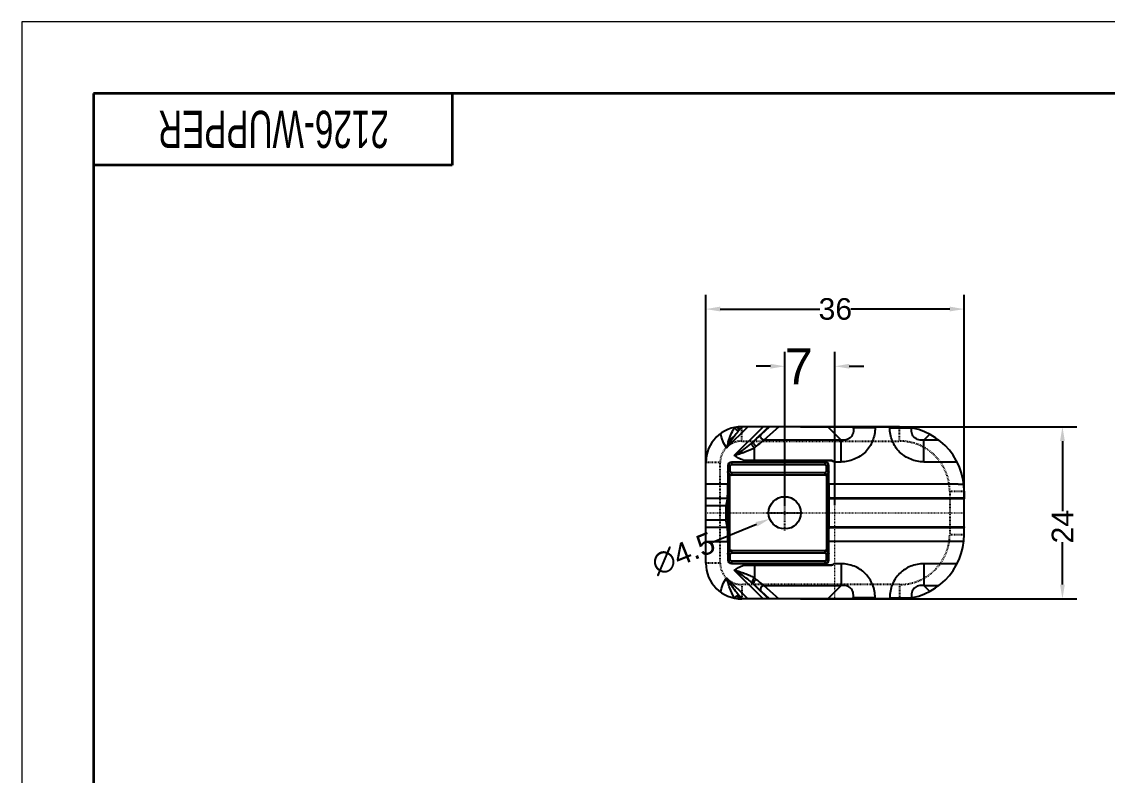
# Model space of a CAD drawing. Header units: inches. Extents: x -1272 to 960, y 895 to 1216.
# Drawn here: x 663.5 to 814.8, y 1000 to 1105 of the extents above; entities that cross this region are included whole.
import ezdxf
from ezdxf.enums import TextEntityAlignment as Align

# ---------------------------------------------------------------- set-up
doc = ezdxf.new("R2010")
doc.units = ezdxf.units.IN
doc.header["$MEASUREMENT"] = 0
doc.linetypes.add('CENTER', pattern=[0.6, 0.375, -0.075, 0.075, -0.075])
doc.linetypes.add('HIDDEN', pattern=[0.2, 0.1, -0.1])
for name, color, linetype, lineweight in [('center', 1, 'CENTER', 9), ('dim', 82, 'Continuous', 9), ('文字层', 3, 'Continuous', 18), ('粗实线层', 7, 'Continuous', 35), ('细实线层', 7, 'Continuous', 18)]:
    doc.layers.add(name, color=color, linetype=linetype, lineweight=lineweight)
doc.layers.add('DEFAULT_2', color=8, linetype='HIDDEN')
doc.styles.get("Standard").update_dxf_attribs({"font": 'arial.ttf'})
doc.styles.add('标准', font='FSGB2312.ttf', dxfattribs={"width": 0.667})
doc.dimstyles.new('副本 STANDARD', dxfattribs={"dimtxt": 6, "dimasz": 4, "dimexe": 2, "dimexo": 0, "dimgap": 0, "dimtad": 0, "dimdsep": 46, "dimlunit": 6, "dimtxsty": 'Standard', "dimcen": 0, "dimclrd": 4, "dimclre": 4, "dimclrt": 6, "dimazin": 2, "dimtfac": 2, "dimtofl": 0, "dimtmove": 1, "dimatfit": 3, "dimfxl": 0, "dimtolj": 1, "dimtzin": 0, "dimarcsym": 0})

# ---------------------------------------------------------------- blocks, each defined once
blk = doc.blocks.new('*D19')
at = {"layer": 'Defpoints', "color": 0, "transparency": 16777216}
for p in [(771.94, 1037.41), (767.77, 1035.73)]:
    blk.add_point(p, dxfattribs=at)
at = {"layer": 'dim', "color": 4, "lineweight": -2, "transparency": 16777216}
blk.add_line((759.79, 1032.5), (765.92, 1034.98), dxfattribs=at)
at = {"layer": 'dim', "color": 4, "transparency": 16777216}
blk.add_solid([(765.79, 1035.29), (766.04, 1034.67), (767.77, 1035.73)], dxfattribs=at)
at = {"layer": 'dim', "color": 6, "transparency": 16777216, "insert": (755.73, 1030.87), "char_height": 5, "attachment_point": 5, "rotation": 21.9922}
blk.add_mtext('\\A1;{\\H0.6x;∅4.5}', dxfattribs=at)
blk = doc.blocks.new('*D20')
at = {"layer": 'Defpoints', "color": 0, "transparency": 16777216}
for p in [(758.86, 1064.96), (758.86, 1039.84), (794.86, 1036.57)]:
    blk.add_point(p, dxfattribs=at)
at = {"layer": 'dim', "color": 4, "lineweight": -2, "transparency": 16777216}
for p, q in [((758.86, 1039.84), (758.86, 1066.96)), ((794.86, 1036.57), (794.86, 1066.96)), ((760.86, 1064.96), (774.76, 1064.96)), ((792.86, 1064.96), (779.05, 1064.96))]:
    blk.add_line(p, q, dxfattribs=at)
at = {"layer": 'dim', "color": 4, "transparency": 16777216}
for points in [[(760.86, 1065.3), (760.86, 1064.63), (758.86, 1064.96)], [(792.86, 1065.3), (792.86, 1064.63), (794.86, 1064.96)]]:
    blk.add_solid(points, dxfattribs=at)
at = {"layer": 'dim', "color": 6, "transparency": 16777216, "insert": (776.91, 1064.96), "char_height": 5, "attachment_point": 5}
blk.add_mtext('\\A1;{\\H0.6x;36}', dxfattribs=at)
blk = doc.blocks.new('*D21')
at = {"layer": 'Defpoints', "color": 0, "transparency": 16777216}
for p in [(772.07, 1048.57), (772.07, 1024.57), (808.57, 1024.57)]:
    blk.add_point(p, dxfattribs=at)
at = {"layer": 'dim', "color": 4, "lineweight": -2, "transparency": 16777216}
for p, q in [((772.07, 1048.57), (810.57, 1048.57)), ((808.57, 1046.57), (808.57, 1036.81)), ((808.57, 1026.57), (808.57, 1032.48)), ((772.07, 1024.57), (810.57, 1024.57))]:
    blk.add_line(p, q, dxfattribs=at)
at = {"layer": 'dim', "color": 4, "transparency": 16777216}
for points in [[(808.23, 1046.57), (808.9, 1046.57), (808.57, 1048.57)], [(808.23, 1026.57), (808.9, 1026.57), (808.57, 1024.57)]]:
    blk.add_solid(points, dxfattribs=at)
at = {"layer": 'dim', "color": 6, "transparency": 16777216, "insert": (808.57, 1034.64), "char_height": 5, "attachment_point": 5, "rotation": 90}
blk.add_mtext('\\A1;{\\H0.6x;24}', dxfattribs=at)
blk = doc.blocks.new('*D22')
at = {"layer": 'Defpoints', "color": 0, "transparency": 16777216}
for p in [(776.86, 1056.99), (769.86, 1037.64), (776.86, 1037.64)]:
    blk.add_point(p, dxfattribs=at)
at = {"layer": 'dim', "color": 4, "lineweight": -2, "transparency": 16777216}
for p, q in [((769.86, 1037.64), (769.86, 1058.99)), ((776.86, 1037.64), (776.86, 1058.99)), ((767.86, 1056.99), (765.86, 1056.99)), ((778.86, 1056.99), (780.86, 1056.99))]:
    blk.add_line(p, q, dxfattribs=at)
at = {"layer": 'dim', "color": 4, "transparency": 16777216}
for points in [[(767.86, 1057.33), (767.86, 1056.66), (769.86, 1056.99)], [(778.86, 1057.33), (778.86, 1056.66), (776.86, 1056.99)]]:
    blk.add_solid(points, dxfattribs=at)
at = {"layer": 'dim', "color": 6, "transparency": 16777216, "insert": (771.82, 1056.99), "char_height": 5, "attachment_point": 5}
blk.add_mtext('\\A1;7', dxfattribs=at)
blk = doc.blocks.new('A4图框')
at = {"layer": '粗实线层'}
for p, q in [((-138.5, 95), (-138.5, -95)), ((138.5, 95), (-138.5, 95)), ((-88.5, 95), (-88.5, 85)), ((-88.5, 85), (-138.5, 85))]:
    blk.add_line(p, q, dxfattribs=at)
at = {"layer": '细实线层'}
for p, q in [((148.5, 105), (-148.5, 105)), ((-148.5, 105), (-148.5, -105))]:
    blk.add_line(p, q, dxfattribs=at)
at = {"layer": '文字层', "style": '标准', "width": 0.667}
blk.add_attdef('图纸编号', text='', height=5.19, rotation=180, dxfattribs=at).set_placement((-113.41, 90), align=Align.MIDDLE_CENTER)

msp = doc.modelspace()

# ---------------------------------------------------------------- linework, layer by layer
at = {"color": 7, "linetype": 'Continuous'}
for p, q in [((764.692, 1048.571), (761.745, 1045.623)), ((762.653, 1048.423), (762.851, 1048.423)), ((762.829, 1044.539), (766.861, 1048.571)), ((763.981, 1048.571), (763.747, 1048.336)), ((763.747, 1048.336), (763.863, 1048.457)), ((785.857, 1048.571), (763.857, 1048.571)), ((763.863, 1048.457), (763.973, 1048.571)), ((765.542, 1046.542), (767.571, 1048.571)), ((766.6, 1047.543), (767.738, 1048.571)), ((769.013, 1048.571), (766.956, 1046.713)), ((777.701, 1046.713), (775.844, 1048.571)), ((779.265, 1048.571), (779.412, 1048.423)), ((779.412, 1048.571), (779.412, 1048.423)), ((782.453, 1048.424), (779.412, 1048.424)), ((782.453, 1048.424), (782.453, 1048.571)), ((784.496, 1048.571), (784.496, 1048.424)), ((784.496, 1048.424), (787.478, 1048.424)), ((790.062, 1047.528), (789.247, 1046.713)), ((765.629, 1043.857), (765.629, 1045.645)), ((777.701, 1046.713), (766.956, 1046.713)), ((777.701, 1043.672), (777.701, 1046.713)), ((789.247, 1043.672), (789.247, 1046.713)), ((791.333, 1046.713), (789.247, 1046.713)), ((758.857, 1029.571), (758.857, 1043.571)), ((761.919, 1043.141), (761.919, 1030)), ((761.919, 1043.141), (761.962, 1043.098)), ((761.962, 1043.098), (761.962, 1042.354)), ((761.962, 1043.098), (762.262, 1043.098)), ((762.262, 1042.354), (762.262, 1043.114)), ((762.462, 1043.598), (762.419, 1043.641)), ((775.49, 1043.641), (762.419, 1043.641)), ((762.447, 1043.298), (775.462, 1043.298)), ((762.462, 1043.298), (762.462, 1043.598)), ((775.447, 1043.598), (762.462, 1043.598)), ((765.629, 1043.91), (776.213, 1043.91)), ((765.629, 1043.857), (776.213, 1043.857)), ((775.49, 1043.641), (775.447, 1043.598)), ((775.447, 1043.598), (775.447, 1043.298)), ((775.647, 1043.114), (775.647, 1042.354)), ((775.647, 1043.098), (775.947, 1043.098)), ((775.947, 1043.098), (775.989, 1043.141)), ((775.947, 1042.354), (775.947, 1043.098)), ((775.989, 1030), (775.989, 1043.141)), ((776.213, 1043.91), (776.213, 1043.857)), ((776.708, 1043.672), (777.701, 1043.672)), ((789.247, 1043.672), (793.868, 1043.672)), ((761.962, 1042.354), (761.927, 1042.319)), ((762.262, 1042.354), (761.962, 1042.354)), ((762.227, 1031.266), (762.227, 1041.876)), ((762.437, 1041.829), (762.462, 1041.854)), ((775.472, 1041.829), (762.437, 1041.829)), ((762.462, 1041.854), (762.462, 1042.154)), ((775.447, 1042.154), (762.462, 1042.154)), ((762.462, 1041.854), (775.447, 1041.854)), ((775.447, 1042.154), (775.447, 1041.854)), ((775.447, 1041.854), (775.472, 1041.829)), ((775.947, 1042.354), (775.647, 1042.354)), ((775.682, 1041.876), (775.682, 1031.266)), ((775.982, 1042.319), (775.947, 1042.354)), ((761.919, 1040.582), (758.857, 1040.582)), ((794.029, 1040.58), (775.989, 1040.578)), ((794.857, 1039.571), (794.857, 1038.604)), ((758.857, 1038.603), (761.861, 1038.603)), ((761.861, 1038.603), (761.655, 1037.56)), ((794.857, 1038.604), (776.047, 1038.603)), ((776.047, 1038.603), (776.06, 1038.541)), ((776.06, 1034.6), (776.06, 1038.541)), ((794.857, 1038.541), (776.06, 1038.541)), ((794.857, 1034.6), (794.857, 1038.541)), ((761.655, 1037.56), (758.857, 1037.56)), ((758.857, 1035.581), (761.655, 1035.581)), ((761.861, 1034.538), (761.655, 1035.581)), ((761.861, 1034.538), (758.857, 1034.538)), ((776.047, 1034.539), (776.06, 1034.6)), ((776.047, 1034.539), (794.857, 1034.537)), ((776.06, 1034.6), (794.857, 1034.6)), ((794.857, 1033.571), (794.857, 1034.537)), ((758.857, 1032.559), (761.919, 1032.559)), ((794.8, 1032.559), (775.989, 1032.564)), ((761.927, 1030.822), (761.962, 1030.787)), ((761.962, 1030.787), (761.962, 1030.043)), ((761.962, 1030.787), (762.262, 1030.787)), ((762.262, 1030.028), (762.262, 1030.787)), ((762.462, 1031.287), (762.437, 1031.312)), ((762.437, 1031.312), (775.472, 1031.312)), ((762.462, 1030.987), (762.462, 1031.287)), ((775.447, 1031.287), (762.462, 1031.287)), ((762.462, 1030.987), (775.447, 1030.987)), ((775.472, 1031.312), (775.447, 1031.287)), ((775.447, 1031.287), (775.447, 1030.987)), ((775.647, 1030.787), (775.647, 1030.028)), ((775.647, 1030.787), (775.947, 1030.787)), ((775.947, 1030.787), (775.982, 1030.822)), ((775.947, 1030.043), (775.947, 1030.787)), ((761.962, 1030.043), (761.919, 1030)), ((762.262, 1030.043), (761.962, 1030.043)), ((762.419, 1029.501), (762.462, 1029.543)), ((762.419, 1029.501), (775.49, 1029.501)), ((775.462, 1029.843), (762.447, 1029.843)), ((762.462, 1029.543), (762.462, 1029.843)), ((762.462, 1029.543), (775.447, 1029.543)), ((765.629, 1029.285), (765.629, 1027.496)), ((776.213, 1029.285), (765.629, 1029.285)), ((776.213, 1029.231), (765.629, 1029.231)), ((775.447, 1029.843), (775.447, 1029.543)), ((775.447, 1029.543), (775.49, 1029.501)), ((775.947, 1030.043), (775.647, 1030.043)), ((775.989, 1030), (775.947, 1030.043)), ((776.213, 1029.285), (776.213, 1029.231)), ((777.701, 1029.469), (776.709, 1029.469)), ((777.701, 1029.469), (777.701, 1026.428)), ((789.247, 1029.469), (789.247, 1026.428)), ((793.868, 1029.469), (789.247, 1029.469)), ((761.745, 1027.518), (764.692, 1024.571)), ((766.864, 1024.571), (762.829, 1028.602)), ((767.571, 1024.571), (765.542, 1026.6)), ((766.956, 1026.428), (769.013, 1024.571)), ((766.956, 1026.428), (777.701, 1026.428)), ((775.844, 1024.571), (777.701, 1026.428)), ((789.247, 1026.428), (790.062, 1025.613)), ((789.247, 1026.428), (791.333, 1026.428)), ((762.653, 1024.718), (762.851, 1024.718)), ((763.747, 1024.805), (763.981, 1024.571)), ((763.863, 1024.685), (763.747, 1024.805)), ((785.857, 1024.571), (763.857, 1024.571)), ((763.973, 1024.571), (763.863, 1024.685)), ((767.738, 1024.571), (766.6, 1025.598)), ((779.412, 1024.718), (779.265, 1024.571)), ((779.412, 1024.718), (779.412, 1024.571)), ((782.453, 1024.718), (779.412, 1024.718)), ((782.453, 1024.571), (782.453, 1024.718)), ((784.496, 1024.718), (784.496, 1024.571)), ((784.496, 1024.718), (787.478, 1024.718))]:
    msp.add_line(p, q, dxfattribs=at)
at = {"color": 1, "linetype": 'CENTER', "ltscale": 0.139945}
for p, q in [((769.857, 1034.096), (769.857, 1039.046)), ((767.382, 1036.571), (772.332, 1036.571))]:
    msp.add_line(p, q, dxfattribs=at)
at = {"color": 2, "linetype": 'Continuous'}
msp.add_circle((769.857, 1036.571), 2.25, dxfattribs=at)
at = {"color": 7, "linetype": 'Continuous'}
for centre, radius, start, end in [((763.857, 1043.571), 5, 90, 180), ((769.14, 1044.576), 7.373, 148.53997, 149.26797), ((767.097, 1045.487), 5.163, 144.62565, 145.33228), ((785.857, 1039.571), 9, 0, 90), ((785.794, 1038.917), 24.967, 162.45256, 164.41804), ((765.632, 1060.928), 17.071, 264.60856, 269.99201), ((785.857, 1033.571), 9, 270, 0), ((763.857, 1029.571), 5, 180, 270), ((765.628, 1012.282), 17.003, 89.99707, 95.4024), ((766.463, 1027.07), 4.311, 211.9086, 213.07008), ((767.087, 1027.647), 5.151, 214.6654, 215.37471)]:
    msp.add_arc(centre, radius, start, end, dxfattribs=at)
for centre, major_axis, ratio, start_param, end_param in [((762.42, 1043.14), (-0.354, 0.354), 0.9987828, -0.7847892, 0.7847892), ((775.489, 1043.14), (0.354, 0.354), 0.9987828, -0.7847892, 0.7847892), ((762.437, 1042.33), (-0.354, -0.354), 0.9987828, 0.3515261, 0.7847892), ((775.472, 1042.33), (0.354, -0.354), 0.9987828, -0.7847892, -0.3515261), ((761.849, 1040.582), (0, 2.01), 0.0349208, -2.9670597, -1.5707963), ((761.849, 1032.559), (0, 2.01), 0.0349208, -1.5707963, -0.1745329), ((762.437, 1030.812), (-0.354, 0.354), 0.9987828, -0.7847892, -0.3515261), ((775.472, 1030.812), (0.354, 0.354), 0.9987828, 0.3515261, 0.7847892), ((762.42, 1030.001), (-0.354, -0.354), 0.9987828, -0.7847892, 0.7847892), ((775.489, 1030.001), (0.354, -0.354), 0.9987828, -0.7847892, 0.7847892)]:
    msp.add_ellipse(centre, major_axis=major_axis, ratio=ratio, start_param=start_param, end_param=end_param, dxfattribs=at)
for points, knots in [([(761.745, 1045.623), (761.537, 1045.921), (761.188, 1046.567), (761, 1047.275), (760.944, 1047.634)], [0, 0, 0, 0, 0.4999717, 1, 1, 1, 1]), ([(762.833, 1047.249), (762.736, 1047.119), (762.355, 1046.59), (762.003, 1046.041), (761.745, 1045.623)], [0, 0, 0, 0, 0.247102, 1, 1, 1, 1]), ([(761.989, 1046.444), (762.095, 1046.778), (762.322, 1047.43), (762.629, 1048.052), (762.802, 1048.343)], [0, 0, 0, 0, 0.5081809, 1, 1, 1, 1]), ([(761.989, 1046.444), (762.118, 1046.588), (762.322, 1046.796), (762.608, 1047.059), (762.758, 1047.185), (762.833, 1047.248)], [0, 0, 0, 0, 0.4972607, 0.7482376, 1, 1, 1, 1]), ([(763.506, 1048.077), (763.447, 1048.011), (763.214, 1047.743), (762.993, 1047.463), (762.833, 1047.248)], [0, 0, 0, 0, 0.2466515, 1, 1, 1, 1]), ([(762.851, 1048.423), (762.944, 1048.304), (763.113, 1048.166), (763.348, 1048.07), (763.461, 1048.06), (763.505, 1048.077)], [0, 0, 0, 0, 0.5889988, 0.8131832, 1, 1, 1, 1]), ([(763.178, 1048.524), (763.226, 1048.474), (763.324, 1048.393), (763.505, 1048.294), (763.683, 1048.277), (763.747, 1048.337)], [0, 0, 0, 0, 0.3291043, 0.5869039, 1, 1, 1, 1]), ([(766.364, 1047.326), (766.304, 1047.27), (766.028, 1047.01), (765.755, 1046.747), (765.542, 1046.542)], [0, 0, 0, 0, 0.2183996, 1, 1, 1, 1]), ([(766.6, 1047.543), (766.583, 1047.527), (766.504, 1047.456), (766.425, 1047.383), (766.364, 1047.326)], [0, 0, 0, 0, 0.2230458, 1, 1, 1, 1]), ([(766.486, 1047.188), (766.479, 1047.25), (766.488, 1047.381), (766.555, 1047.497), (766.6, 1047.543)], [0, 0, 0, 0, 0.4908735, 1, 1, 1, 1]), ([(766.956, 1046.713), (766.829, 1046.728), (766.602, 1046.854), (766.498, 1047.081), (766.486, 1047.188)], [0, 0, 0, 0, 0.5426158, 1, 1, 1, 1]), ([(782.453, 1048.424), (782.453, 1047.804), (782.258, 1046.865), (781.703, 1045.749), (781.117, 1045.01), (780.376, 1044.428), (779.264, 1043.862), (778.322, 1043.672), (777.701, 1043.672)], [0, 0, 0, 0, 0.2492052, 0.3745797, 0.4997106, 0.6251299, 0.7504173, 1, 1, 1, 1]), ([(779.412, 1048.424), (779.445, 1048.192), (779.444, 1047.826), (779.278, 1047.37), (779.055, 1047.068), (778.753, 1046.845), (778.298, 1046.681), (777.932, 1046.68), (777.701, 1046.713)], [0, 0, 0, 0, 0.2436629, 0.3709813, 0.5002649, 0.6299652, 0.7567419, 1, 1, 1, 1]), ([(789.247, 1043.672), (788.627, 1043.672), (787.688, 1043.867), (786.572, 1044.422), (785.833, 1045.008), (785.251, 1045.749), (784.685, 1046.861), (784.496, 1047.803), (784.496, 1048.424)], [0, 0, 0, 0, 0.2492052, 0.3745798, 0.4997107, 0.6251301, 0.7504174, 1, 1, 1, 1]), ([(789.247, 1046.713), (789.017, 1046.68), (788.652, 1046.681), (788.198, 1046.845), (787.896, 1047.066), (787.672, 1047.366), (787.506, 1047.818), (787.503, 1048.183), (787.535, 1048.413)], [0, 0, 0, 0, 0.2436044, 0.3708669, 0.5001057, 0.6298083, 0.7566412, 1, 1, 1, 1]), ([(762.829, 1044.539), (763.047, 1044.674), (763.899, 1045.211), (764.723, 1045.8), (765.283, 1046.3)], [0, 0, 0, 0, 0.2551262, 1, 1, 1, 1]), ([(765.629, 1045.645), (765.214, 1045.38), (764.523, 1045.076), (763.572, 1044.752), (763.079, 1044.604), (762.829, 1044.539)], [0, 0, 0, 0, 0.4893894, 0.7428295, 1, 1, 1, 1]), ([(765.629, 1045.645), (765.513, 1045.736), (765.376, 1045.903), (765.276, 1046.138), (765.265, 1046.254), (765.283, 1046.3)], [0, 0, 0, 0, 0.5741059, 0.8095198, 1, 1, 1, 1]), ([(765.283, 1046.3), (765.349, 1046.359), (765.436, 1046.439), (765.521, 1046.521), (765.542, 1046.542)], [0, 0, 0, 0, 0.7541804, 1, 1, 1, 1]), ([(765.897, 1045.847), (765.83, 1045.884), (765.733, 1045.96), (765.624, 1046.088), (765.516, 1046.251), (765.465, 1046.458), (765.542, 1046.542)], [0, 0, 0, 0, 0.2753911, 0.4355678, 0.5937197, 1, 1, 1, 1]), ([(765.897, 1045.847), (765.876, 1045.829), (765.789, 1045.759), (765.699, 1045.693), (765.629, 1045.645)], [0, 0, 0, 0, 0.2441995, 1, 1, 1, 1]), ([(766.956, 1046.713), (766.886, 1046.658), (766.529, 1046.374), (766.179, 1046.082), (765.897, 1045.847)], [0, 0, 0, 0, 0.1946368, 1, 1, 1, 1]), ([(762.262, 1043.114), (762.267, 1043.16), (762.307, 1043.253), (762.4, 1043.293), (762.447, 1043.298)], [0, 0, 0, 0, 0.5, 1, 1, 1, 1]), ([(764.028, 1043.932), (764.295, 1043.925), (764.828, 1043.915), (765.362, 1043.907), (765.629, 1043.91)], [0, 0, 0, 0, 0.499996, 1, 1, 1, 1]), ([(775.462, 1043.298), (775.508, 1043.293), (775.602, 1043.253), (775.642, 1043.16), (775.647, 1043.114)], [0, 0, 0, 0, 0.5, 1, 1, 1, 1]), ([(776.213, 1043.91), (776.307, 1043.908), (776.498, 1043.871), (776.65, 1043.746), (776.708, 1043.672)], [0, 0, 0, 0, 0.5002715, 1, 1, 1, 1]), ([(776.213, 1043.857), (776.303, 1043.857), (776.438, 1043.831), (776.601, 1043.757), (776.678, 1043.705), (776.708, 1043.672)], [0, 0, 0, 0, 0.4980504, 0.7500639, 1, 1, 1, 1]), ([(762.227, 1041.876), (762.136, 1041.917), (761.986, 1042.046), (761.929, 1042.233), (761.927, 1042.319)], [0, 0, 0, 0, 0.5372772, 1, 1, 1, 1]), ([(775.982, 1042.319), (775.98, 1042.233), (775.923, 1042.046), (775.773, 1041.917), (775.682, 1041.876)], [0, 0, 0, 0, 0.4627215, 1, 1, 1, 1]), ([(775.989, 1040.582), (775.989, 1040.353), (775.992, 1039.922), (776.003, 1039.342), (776.017, 1038.941), (776.033, 1038.712), (776.041, 1038.633), (776.047, 1038.603)], [0, 0, 0, 0, 0.3471069, 0.6523397, 0.8789669, 0.953891, 1, 1, 1, 1]), ([(761.655, 1037.56), (761.647, 1037.521), (761.642, 1037.406), (761.632, 1037.191), (761.627, 1036.9), (761.625, 1036.571), (761.627, 1036.241), (761.632, 1035.95), (761.642, 1035.735), (761.647, 1035.62), (761.655, 1035.581)], [0, 0, 0, 0, 0.0605118, 0.173892, 0.3264632, 0.5000257, 0.6735855, 0.8261459, 0.939506, 1, 1, 1, 1]), ([(775.989, 1032.559), (775.989, 1032.788), (775.992, 1033.219), (776.003, 1033.799), (776.017, 1034.2), (776.033, 1034.429), (776.041, 1034.509), (776.047, 1034.539)], [0, 0, 0, 0, 0.3471213, 0.6523299, 0.8789485, 0.9538825, 1, 1, 1, 1]), ([(761.927, 1030.822), (761.929, 1030.908), (761.986, 1031.095), (762.136, 1031.224), (762.227, 1031.266)], [0, 0, 0, 0, 0.4627215, 1, 1, 1, 1]), ([(775.682, 1031.266), (775.773, 1031.224), (775.923, 1031.095), (775.98, 1030.908), (775.982, 1030.822)], [0, 0, 0, 0, 0.5372772, 1, 1, 1, 1]), ([(762.447, 1029.843), (762.4, 1029.848), (762.307, 1029.888), (762.267, 1029.982), (762.262, 1030.028)], [0, 0, 0, 0, 0.5, 1, 1, 1, 1]), ([(775.647, 1030.028), (775.642, 1029.982), (775.602, 1029.888), (775.508, 1029.848), (775.462, 1029.843)], [0, 0, 0, 0, 0.5, 1, 1, 1, 1]), ([(776.709, 1029.469), (776.651, 1029.395), (776.499, 1029.271), (776.307, 1029.232), (776.213, 1029.231)], [0, 0, 0, 0, 0.4997161, 1, 1, 1, 1]), ([(776.709, 1029.469), (776.675, 1029.439), (776.53, 1029.334), (776.347, 1029.285), (776.213, 1029.285)], [0, 0, 0, 0, 0.2519301, 1, 1, 1, 1]), ([(782.453, 1024.718), (782.441, 1025.338), (782.231, 1026.594), (781.182, 1028.198), (779.578, 1029.245), (778.322, 1029.458), (777.701, 1029.469)], [0, 0, 0, 0, 0.2501295, 0.5000135, 0.7498916, 1, 1, 1, 1]), ([(789.247, 1029.469), (788.626, 1029.458), (787.37, 1029.247), (785.767, 1028.198), (784.719, 1026.594), (784.506, 1025.338), (784.496, 1024.718)], [0, 0, 0, 0, 0.2501295, 0.5000135, 0.7498916, 1, 1, 1, 1]), ([(760.939, 1025.51), (760.995, 1025.869), (761.186, 1026.576), (761.535, 1027.222), (761.745, 1027.518)], [0, 0, 0, 0, 0.5000481, 1, 1, 1, 1]), ([(762.804, 1024.792), (762.551, 1025.198), (762.264, 1025.873), (761.949, 1026.797), (761.806, 1027.275), (761.745, 1027.518)], [0, 0, 0, 0, 0.4900225, 0.7432262, 1, 1, 1, 1]), ([(761.745, 1027.518), (761.88, 1027.299), (762.417, 1026.448), (763.005, 1025.623), (763.505, 1025.064)], [0, 0, 0, 0, 0.2551174, 1, 1, 1, 1]), ([(762.829, 1028.602), (763.082, 1028.548), (763.451, 1028.427), (763.936, 1028.259), (764.415, 1028.097), (764.987, 1027.859), (765.423, 1027.625), (765.629, 1027.496)], [0, 0, 0, 0, 0.2570168, 0.3844924, 0.5104635, 0.758304, 1, 1, 1, 1]), ([(765.283, 1026.841), (765.1, 1027.004), (764.326, 1027.646), (763.483, 1028.197), (762.837, 1028.597)], [0, 0, 0, 0, 0.243603, 1, 1, 1, 1]), ([(765.629, 1027.496), (765.51, 1027.403), (765.372, 1027.234), (765.275, 1026.998), (765.265, 1026.886), (765.283, 1026.841)], [0, 0, 0, 0, 0.5889956, 0.8131849, 1, 1, 1, 1]), ([(765.629, 1027.496), (765.653, 1027.48), (765.744, 1027.416), (765.833, 1027.348), (765.897, 1027.295)], [0, 0, 0, 0, 0.2552511, 1, 1, 1, 1]), ([(765.897, 1027.295), (765.818, 1027.25), (765.683, 1027.136), (765.523, 1026.922), (765.468, 1026.68), (765.542, 1026.6)], [0, 0, 0, 0, 0.3261707, 0.6086724, 1, 1, 1, 1]), ([(765.542, 1026.6), (765.618, 1026.526), (765.89, 1026.264), (766.164, 1026.002), (766.364, 1025.816)], [0, 0, 0, 0, 0.2778225, 1, 1, 1, 1]), ([(765.897, 1027.295), (766.001, 1027.208), (766.351, 1026.916), (766.703, 1026.626), (766.956, 1026.428)], [0, 0, 0, 0, 0.2964312, 1, 1, 1, 1]), ([(766.486, 1025.953), (766.479, 1025.891), (766.488, 1025.76), (766.555, 1025.644), (766.6, 1025.598)], [0, 0, 0, 0, 0.4908736, 1, 1, 1, 1]), ([(766.956, 1026.428), (766.829, 1026.413), (766.602, 1026.288), (766.498, 1026.06), (766.486, 1025.953)], [0, 0, 0, 0, 0.5426158, 1, 1, 1, 1]), ([(779.412, 1024.718), (779.448, 1024.964), (779.444, 1025.456), (779.095, 1026.111), (778.44, 1026.46), (777.948, 1026.464), (777.701, 1026.428)], [0, 0, 0, 0, 0.2609775, 0.4999957, 0.739013, 1, 1, 1, 1]), ([(789.247, 1026.428), (789.001, 1026.464), (788.511, 1026.46), (787.857, 1026.115), (787.506, 1025.464), (787.5, 1024.974), (787.535, 1024.728)], [0, 0, 0, 0, 0.2611024, 0.500268, 0.7392429, 1, 1, 1, 1]), ([(762.851, 1024.718), (762.941, 1024.834), (763.109, 1024.971), (763.343, 1025.071), (763.46, 1025.082), (763.505, 1025.064)], [0, 0, 0, 0, 0.5740835, 0.8095049, 1, 1, 1, 1]), ([(763.178, 1024.617), (763.225, 1024.667), (763.331, 1024.751), (763.512, 1024.852), (763.689, 1024.859), (763.747, 1024.805)], [0, 0, 0, 0, 0.3238279, 0.6244895, 1, 1, 1, 1]), ([(763.505, 1025.064), (763.565, 1024.998), (763.645, 1024.91), (763.727, 1024.825), (763.747, 1024.805)], [0, 0, 0, 0, 0.7541842, 1, 1, 1, 1]), ([(766.364, 1025.816), (766.385, 1025.795), (766.464, 1025.722), (766.543, 1025.65), (766.6, 1025.598)], [0, 0, 0, 0, 0.275778, 1, 1, 1, 1])]:
    msp.add_open_spline(points, degree=3, knots=knots, dxfattribs=at)
for points in [[(763.505, 1048.077), (763.584, 1048.165), (763.664, 1048.252), (763.747, 1048.336)], [(764.028, 1043.932), (763.603, 1044.076), (763.195, 1044.28), (762.829, 1044.539)], [(761.962, 1043.098), (761.962, 1043.226), (762.071, 1043.489), (762.334, 1043.598), (762.462, 1043.598)], [(775.447, 1043.598), (775.574, 1043.598), (775.837, 1043.489), (775.947, 1043.226), (775.947, 1043.098)], [(762.462, 1041.854), (762.334, 1041.854), (762.071, 1041.964), (761.962, 1042.227), (761.962, 1042.354)], [(762.32, 1042.213), (762.284, 1042.249), (762.262, 1042.303), (762.262, 1042.354)], [(762.462, 1042.154), (762.411, 1042.154), (762.357, 1042.177), (762.32, 1042.213)], [(775.947, 1042.354), (775.947, 1042.227), (775.837, 1041.964), (775.574, 1041.854), (775.447, 1041.854)], [(775.589, 1042.213), (775.552, 1042.177), (775.498, 1042.154), (775.447, 1042.154)], [(775.647, 1042.354), (775.647, 1042.303), (775.624, 1042.249), (775.589, 1042.213)], [(794.029, 1040.58), (794.286, 1040.58), (794.543, 1040.582), (794.8, 1040.582)], [(761.962, 1030.787), (761.962, 1030.914), (762.071, 1031.177), (762.334, 1031.287), (762.462, 1031.287)], [(762.262, 1030.787), (762.262, 1030.838), (762.284, 1030.892), (762.32, 1030.929)], [(762.32, 1030.929), (762.357, 1030.964), (762.411, 1030.987), (762.462, 1030.987)], [(775.447, 1031.287), (775.574, 1031.287), (775.837, 1031.177), (775.947, 1030.914), (775.947, 1030.787)], [(775.447, 1030.987), (775.498, 1030.987), (775.552, 1030.964), (775.589, 1030.929)], [(775.589, 1030.929), (775.624, 1030.892), (775.647, 1030.838), (775.647, 1030.787)], [(762.462, 1029.543), (762.334, 1029.543), (762.071, 1029.653), (761.962, 1029.916), (761.962, 1030.043)], [(762.829, 1028.602), (763.194, 1028.861), (763.603, 1029.066), (764.028, 1029.209)], [(765.629, 1029.231), (765.095, 1029.233), (764.561, 1029.222), (764.028, 1029.209)], [(775.947, 1030.043), (775.947, 1029.916), (775.837, 1029.653), (775.574, 1029.543), (775.447, 1029.543)], [(765.283, 1026.841), (765.371, 1026.763), (765.458, 1026.682), (765.542, 1026.6)]]:
    msp.add_open_spline(points, degree=3, dxfattribs=at)
at = {"layer": 'center', "color": 1, "linetype": 'CENTER', "ltscale": 0.149275}
for p, q in [((776.857, 1024.571), (776.857, 1048.571)), ((758.857, 1036.571), (794.857, 1036.571))]:
    msp.add_line(p, q, dxfattribs=at)
at = {"layer": 'DEFAULT_2', "color": 8, "linetype": 'HIDDEN'}
for p, q in [((763.857, 1046.571), (763.857, 1048.571)), ((785.857, 1046.571), (785.857, 1048.571)), ((763.857, 1046.571), (785.857, 1046.571)), ((760.857, 1043.571), (758.857, 1043.571)), ((760.857, 1029.571), (760.857, 1043.571)), ((792.857, 1039.571), (792.857, 1033.571)), ((792.857, 1039.571), (794.857, 1039.571)), ((794.857, 1038.604), (794.857, 1038.541)), ((792.857, 1033.571), (794.857, 1033.571)), ((794.857, 1034.6), (794.857, 1034.537)), ((760.857, 1029.571), (758.857, 1029.571)), ((763.857, 1026.571), (763.857, 1024.571)), ((785.857, 1026.571), (763.857, 1026.571)), ((785.857, 1026.571), (785.857, 1024.571))]:
    msp.add_line(p, q, dxfattribs=at)
for centre, radius, start, end in [((763.857, 1043.571), 3, 90, 180), ((785.857, 1039.571), 7, 0, 90), ((785.857, 1033.571), 7, 270, 0), ((763.857, 1029.571), 3, 180, 270)]:
    msp.add_arc(centre, radius, start, end, dxfattribs=at)

# ---------------------------------------------------------------- block references
msp.add_blockref('A4图框', (812, 1000)).add_auto_attribs({'图纸编号': '2126-WUPPER'})

# ---------------------------------------------------------------- dimensions: what is measured, and where the dimension line sits
at = {"layer": 'dim'}
dim = msp.add_linear_dim(base=(758.857, 1064.962), p1=(794.857, 1036.571), p2=(758.857, 1039.845), text='{\\H0.6x;<>}', dimstyle='副本 STANDARD', override={"dimtxt": 5, "dimasz": 2}, dxfattribs=at)
dim.commit()
dim.dimension.update_dxf_attribs({"geometry": '*D20', "text_midpoint": (776.906, 1064.962), "dimtype": 160})
dim = msp.add_linear_dim(base=(776.857, 1056.993), p1=(769.857, 1037.636), p2=(776.857, 1037.636), dimstyle='副本 STANDARD', override={"dimtxt": 5, "dimasz": 2}, dxfattribs=at)
dim.commit()
dim.dimension.update_dxf_attribs({"geometry": '*D22', "text_midpoint": (771.824, 1056.993), "dimtype": 160})
dim = msp.add_linear_dim(base=(808.566, 1024.571), p1=(772.065, 1048.571), p2=(772.065, 1024.571), angle=90, text='{\\H0.6x;<>}', dimstyle='副本 STANDARD', override={"dimtxt": 5, "dimasz": 2}, dxfattribs=at)
dim.commit()
dim.dimension.update_dxf_attribs({"geometry": '*D21', "text_midpoint": (808.566, 1034.645), "dimtype": 160})
dim = msp.add_diameter_dim_2p(p1=(771.943, 1037.413), p2=(767.771, 1035.728), text='{\\H0.6x;<>}', dimstyle='副本 STANDARD', override={"dimtxt": 5, "dimasz": 2}, dxfattribs=at)
dim.commit()
dim.dimension.update_dxf_attribs({"geometry": '*D19', "text_midpoint": (755.732, 1030.866), "dimtype": 163})

doc.saveas('drawing.dxf')
